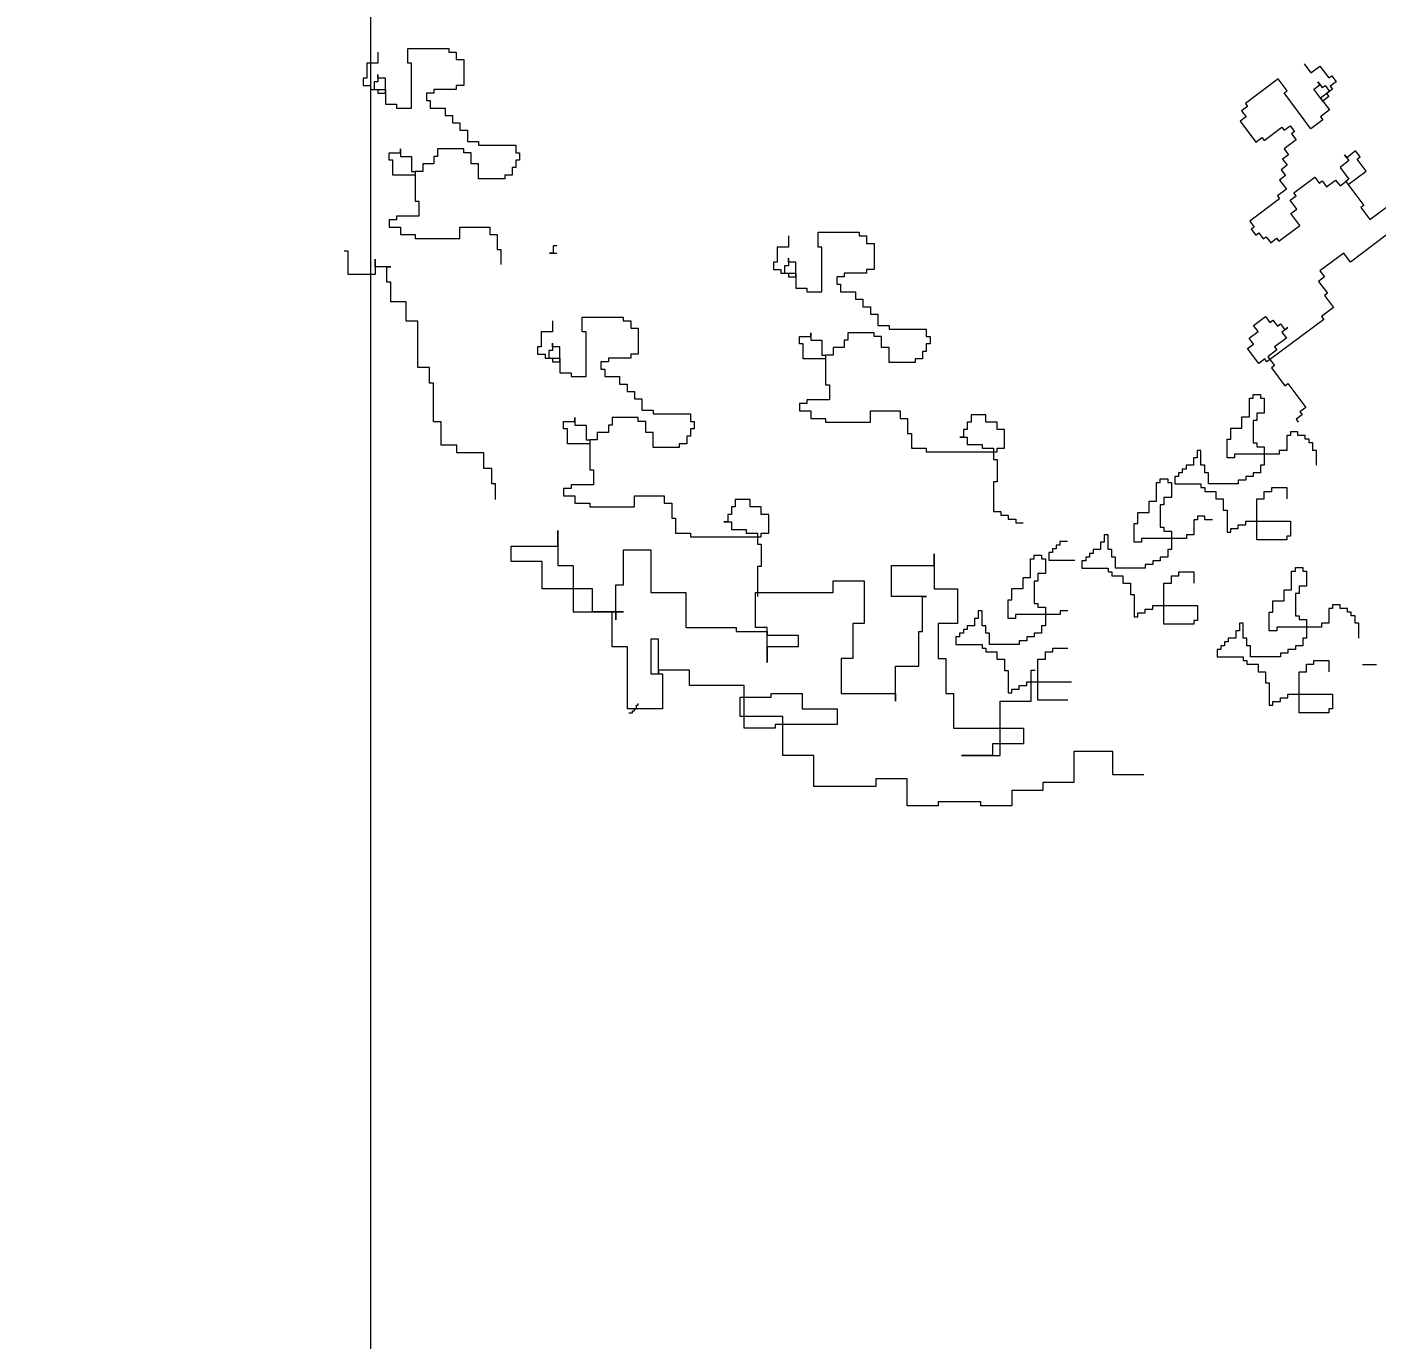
# Model space of a CAD drawing. Header units: millimetres. Extents: x 485872 to 486142, y -52344 to -52207.
# Drawn here: x 486096.0031 to 486096.1435, y -52333.8262 to -52333.6898 of the extents above; entities that cross this region are included whole.
import ezdxf

# ---------------------------------------------------------------- set-up
doc = ezdxf.new("R2010")
doc.units = ezdxf.units.MM
doc.header["$LTSCALE"] = 15
doc.header["$PDMODE"] = 2
doc.header["$PDSIZE"] = -10
doc.linetypes.add('DASHDOTX2', pattern=[50.8, 25.4, -12.7, 0, -12.7])
doc.styles.get("Standard").update_dxf_attribs({"font": ''})
doc.styles.get('Standard').set_extended_font_data('Flux Architect', italic=True)
doc.dimstyles.get("Standard").update_dxf_attribs({"dimtxt": 0.2, "dimasz": 0.15, "dimexe": 0.1, "dimexo": 0.3, "dimgap": 0.1, "dimtad": 1, "dimzin": 0, "dimdsep": 46, "dimtxsty": 'Standard', "dimblk": 'ARCHTICK', "dimcen": 0.09, "dimdle": 0.1, "dimclrd": 4, "dimclrt": 2, "dimadec": 0, "dimazin": 0, "dimtfac": 1, "dimtofl": 0, "dimtmove": 0, "dimatfit": 3, "dimfxl": 1, "dimtfillclr": 1, "dimtolj": 1, "dimtzin": 0, "dimarcsym": 1})

# ---------------------------------------------------------------- blocks, each defined once
blk = doc.blocks.new('sf')
at = {"color": 84, "lineweight": 5}
for p, q in [((18272.61, 471468.35), (18271.13, 471468.35)), ((18271.13, 471468.35), (18271.13, 471466.88)), ((18280.75, 471469.09), (18272.61, 471469.09)), ((18272.61, 471469.09), (18272.61, 471468.35)), ((18280.75, 471466.14), (18280.75, 471469.09)), ((18286.67, 471468.35), (18286.67, 471466.14)), ((18099.7, 471465.59), (18097.92, 471463.23)), ((18101.47, 471464.26), (18099.7, 471465.59)), ((18102.81, 471466.03), (18101.47, 471464.26)), ((18271.13, 471466.88), (18269.65, 471466.88)), ((18269.65, 471466.88), (18269.65, 471461.7)), ((18280.01, 471466.14), (18280.75, 471466.14)), ((18280.01, 471457.26), (18280.01, 471466.14)), ((18286.67, 471466.14), (18288.89, 471466.14)), ((18288.89, 471466.14), (18288.89, 471463.18)), ((18097.33, 471463.67), (18096.44, 471462.49)), ((18096.44, 471462.49), (18097.63, 471461.6)), ((18097.92, 471463.23), (18097.33, 471463.67)), ((18098.66, 471461.75), (18097.78, 471460.56)), ((18099.25, 471461.3), (18098.66, 471461.75)), ((18100.14, 471462.48), (18099.25, 471461.3)), ((18099.7, 471461.89), (18100.14, 471462.48)), ((18100.88, 471461.01), (18099.7, 471461.89)), ((18106.21, 471460.7), (18107.98, 471463.07)), ((18107.98, 471463.07), (18114.49, 471458.18)), ((18269.65, 471461.7), (18271.13, 471461.7)), ((18271.13, 471461.7), (18271.13, 471460.96)), ((18285.19, 471460.22), (18285.19, 471463.18)), ((18285.19, 471463.18), (18286.67, 471463.18)), ((18286.67, 471463.18), (18286.67, 471463.92)), ((18286.67, 471463.92), (18286.67, 471462.44)), ((18286.67, 471462.44), (18287.41, 471462.44)), ((18287.41, 471462.44), (18287.41, 471460.96)), ((18289.63, 471461.7), (18288.15, 471461.7)), ((18288.15, 471461.7), (18288.15, 471460.96)), ((18288.89, 471463.18), (18289.63, 471463.18)), ((18289.63, 471463.18), (18289.63, 471461.7)), ((18097.63, 471461.6), (18097.18, 471461.01)), ((18097.18, 471461.01), (18098.37, 471460.12)), ((18099.55, 471459.23), (18097.77, 471456.87)), ((18097.78, 471460.56), (18099.55, 471459.23)), ((18098.37, 471460.12), (18097.92, 471459.53)), ((18097.92, 471459.53), (18099.11, 471458.64)), ((18099.11, 471458.64), (18100.88, 471461.01)), ((18101.47, 471453.16), (18106.8, 471460.26)), ((18106.8, 471460.26), (18106.21, 471460.7)), ((18271.13, 471460.96), (18275.57, 471460.96)), ((18275.57, 471460.96), (18275.57, 471460.22)), ((18275.57, 471460.22), (18277.05, 471460.22)), ((18277.05, 471460.22), (18277.05, 471458.74)), ((18287.41, 471460.96), (18285.19, 471460.96)), ((18285.19, 471460.96), (18285.19, 471458)), ((18286.67, 471460.22), (18285.19, 471460.22)), ((18288.15, 471460.96), (18286.67, 471460.96)), ((18286.67, 471460.96), (18286.67, 471460.22)), ((18097.77, 471456.87), (18099.55, 471455.53)), ((18114.49, 471458.18), (18114.05, 471457.59)), ((18114.05, 471457.59), (18115.23, 471456.7)), ((18115.23, 471456.7), (18114.35, 471455.52)), ((18276.31, 471457.26), (18273.35, 471457.26)), ((18273.35, 471457.26), (18273.35, 471455.78)), ((18277.05, 471458.74), (18276.31, 471458.74)), ((18276.31, 471458.74), (18276.31, 471457.26)), ((18282.97, 471457.26), (18280.01, 471457.26)), ((18285.19, 471458), (18282.97, 471458)), ((18282.97, 471458), (18282.97, 471457.26)), ((18099.55, 471455.53), (18099.11, 471454.94)), ((18099.11, 471454.94), (18101.47, 471453.16)), ((18105.62, 471453.75), (18104.73, 471452.57)), ((18106.8, 471452.86), (18105.62, 471453.75)), ((18115.53, 471454.63), (18112.42, 471450.49)), ((18114.35, 471455.52), (18115.53, 471454.63)), ((18271.87, 471454.31), (18270.39, 471454.31)), ((18270.39, 471454.31), (18270.39, 471452.83)), ((18273.35, 471455.78), (18271.87, 471455.78)), ((18271.87, 471455.78), (18271.87, 471454.31)), ((18105.32, 471452.13), (18104.43, 471450.94)), ((18104.73, 471452.57), (18105.32, 471452.13)), ((18107.24, 471453.46), (18106.8, 471452.86)), ((18110.79, 471450.79), (18107.24, 471453.46)), ((18111.24, 471451.38), (18110.79, 471450.79)), ((18112.42, 471450.49), (18111.24, 471451.38)), ((18270.39, 471452.83), (18268.91, 471452.83)), ((18268.91, 471452.83), (18268.91, 471450.61)), ((18091.71, 471447.55), (18092.6, 471448.73)), ((18092.6, 471448.73), (18094.37, 471447.4)), ((18104.43, 471450.94), (18106.8, 471449.17)), ((18106.8, 471449.17), (18105.91, 471447.98)), ((18259.29, 471448.39), (18258.55, 471448.39)), ((18258.55, 471448.39), (18258.55, 471446.91)), ((18266.69, 471449.87), (18259.29, 471449.87)), ((18259.29, 471449.87), (18259.29, 471448.39)), ((18268.91, 471450.61), (18266.69, 471450.61)), ((18266.69, 471450.61), (18266.69, 471449.87)), ((18268.17, 471446.17), (18268.17, 471448.39)), ((18268.17, 471448.39), (18269.65, 471448.39)), ((18269.65, 471448.39), (18269.65, 471449.13)), ((18269.65, 471449.13), (18274.83, 471449.13)), ((18274.83, 471449.13), (18274.83, 471447.65)), ((18282.23, 471448.39), (18282.23, 471449.13)), ((18282.23, 471449.13), (18282.23, 471447.65)), ((18284.45, 471448.39), (18282.23, 471448.39)), ((18284.45, 471446.91), (18284.45, 471448.39)), ((18090.52, 471444.74), (18092.3, 471447.11)), ((18092.3, 471447.11), (18091.71, 471447.55)), ((18094.81, 471447.99), (18093.93, 471446.81)), ((18093.93, 471446.81), (18095.7, 471445.48)), ((18094.37, 471447.4), (18094.81, 471447.99)), ((18105.91, 471447.98), (18107.09, 471447.09)), ((18107.09, 471447.09), (18106.21, 471445.91)), ((18106.21, 471445.91), (18107.39, 471445.02)), ((18258.55, 471446.91), (18259.29, 471446.91)), ((18259.29, 471446.91), (18259.29, 471445.43)), ((18266.69, 471443.21), (18266.69, 471446.17)), ((18266.69, 471446.17), (18268.17, 471446.17)), ((18274.83, 471447.65), (18275.57, 471447.65)), ((18275.57, 471447.65), (18275.57, 471446.17)), ((18275.57, 471446.17), (18277.79, 471446.17)), ((18277.79, 471446.17), (18277.79, 471444.69)), ((18282.23, 471447.65), (18280.01, 471447.65)), ((18280.01, 471447.65), (18280.01, 471444.69)), ((18283.71, 471443.95), (18283.71, 471446.91)), ((18283.71, 471446.91), (18284.45, 471446.91)), ((18094.07, 471442.08), (18090.52, 471444.74)), ((18095.7, 471445.48), (18093.93, 471443.11)), ((18093.93, 471443.11), (18094.52, 471442.67)), ((18096.59, 471442.96), (18095.7, 471441.78)), ((18098.36, 471441.63), (18096.59, 471442.96)), ((18100.73, 471443.55), (18099.84, 471442.37)), ((18104.88, 471440.44), (18100.73, 471443.55)), ((18107.69, 471442.95), (18106.35, 471441.18)), ((18107.39, 471445.02), (18106.5, 471443.84)), ((18106.5, 471443.84), (18107.69, 471442.95)), ((18259.29, 471445.43), (18260.03, 471445.43)), ((18260.03, 471445.43), (18260.03, 471443.95)), ((18260.03, 471443.95), (18261.51, 471443.95)), ((18261.51, 471443.95), (18261.51, 471443.21)), ((18261.51, 471443.21), (18266.69, 471443.21)), ((18277.79, 471444.69), (18279.27, 471444.69)), ((18279.27, 471444.69), (18279.27, 471443.95)), ((18280.01, 471444.69), (18279.27, 471444.69)), ((18279.27, 471444.69), (18279.27, 471438.78)), ((18279.27, 471443.95), (18283.71, 471443.95)), ((18094.52, 471442.67), (18090.97, 471437.94)), ((18094.52, 471442.67), (18094.07, 471442.08)), ((18095.7, 471441.78), (18094.52, 471442.67)), ((18099.25, 471442.81), (18098.36, 471441.63)), ((18099.84, 471442.37), (18099.25, 471442.81)), ((18104.43, 471439.85), (18104.88, 471440.44)), ((18106.35, 471441.18), (18108.13, 471439.85)), ((18089.78, 471435.13), (18086.23, 471437.79)), ((18090.97, 471437.94), (18091.56, 471437.49)), ((18104.28, 471437.19), (18105.61, 471438.96)), ((18105.61, 471438.96), (18104.43, 471439.85)), ((18108.13, 471439.85), (18107.69, 471439.25)), ((18107.69, 471439.25), (18113.6, 471434.81)), ((18279.27, 471438.78), (18278.53, 471438.78)), ((18278.53, 471438.78), (18278.53, 471435.82)), ((18091.56, 471437.49), (18089.78, 471435.13)), ((18103.69, 471433.93), (18105.47, 471436.3)), ((18105.47, 471436.3), (18104.28, 471437.19)), ((18278.53, 471435.82), (18282.97, 471435.82)), ((18282.97, 471435.82), (18282.97, 471435.08)), ((18282.97, 471435.08), (18284.45, 471435.08)), ((18284.45, 471435.08), (18284.45, 471433.6)), ((18107.83, 471430.82), (18103.69, 471433.93)), ((18111.83, 471432.45), (18110.94, 471431.26)), ((18112.42, 471432), (18111.83, 471432.45)), ((18113.31, 471433.18), (18112.42, 471432)), ((18113.6, 471434.81), (18112.72, 471433.63)), ((18112.72, 471433.63), (18113.31, 471433.18)), ((18199.29, 471432.61), (18191.15, 471432.61)), ((18191.15, 471432.61), (18191.15, 471431.87)), ((18199.29, 471429.65), (18199.29, 471432.61)), ((18270.39, 471433.6), (18264.47, 471433.6)), ((18264.47, 471433.6), (18264.47, 471432.12)), ((18270.39, 471431.38), (18270.39, 471433.6)), ((18284.45, 471433.6), (18282.23, 471433.6)), ((18282.23, 471433.6), (18282.23, 471432.12)), ((18086.53, 471432.02), (18093.63, 471426.69)), ((18108.28, 471431.41), (18107.83, 471430.82)), ((18109.46, 471430.53), (18108.28, 471431.41)), ((18110.35, 471431.71), (18109.46, 471430.53)), ((18110.94, 471431.26), (18110.35, 471431.71)), ((18189.67, 471430.39), (18188.19, 471430.39)), ((18188.19, 471430.39), (18188.19, 471425.21)), ((18191.15, 471431.87), (18189.67, 471431.87)), ((18189.67, 471431.87), (18189.67, 471430.39)), ((18198.55, 471429.65), (18199.29, 471429.65)), ((18198.55, 471420.78), (18198.55, 471429.65)), ((18205.21, 471431.87), (18205.21, 471429.65)), ((18205.21, 471429.65), (18207.43, 471429.65)), ((18207.43, 471429.65), (18207.43, 471426.69)), ((18251.15, 471429.91), (18251.89, 471429.91)), ((18251.89, 471429.91), (18251.89, 471428.43)), ((18262.99, 471432.12), (18262.99, 471429.17)), ((18264.47, 471432.12), (18262.99, 471432.12)), ((18279.27, 471431.38), (18270.39, 471431.38)), ((18282.23, 471432.12), (18279.27, 471432.12)), ((18279.27, 471432.12), (18279.27, 471431.38)), ((18093.63, 471426.69), (18094.96, 471428.47)), ((18094.96, 471428.47), (18099.69, 471424.91)), ((18205.21, 471426.69), (18205.21, 471427.43)), ((18205.21, 471427.43), (18205.21, 471425.95)), ((18252.63, 471428.43), (18251.15, 471428.43)), ((18251.89, 471428.43), (18252.63, 471428.43)), ((18262.99, 471429.17), (18262.25, 471429.17)), ((18262.25, 471429.17), (18262.25, 471426.21)), ((18287.2, 471425.74), (18287.2, 471427.28)), ((18287.2, 471427.28), (18287.2, 471424.2)), ((18292.6, 471424.2), (18292.6, 471428.82)), ((18292.6, 471428.82), (18293.37, 471428.82)), ((18099.69, 471424.91), (18098.81, 471423.73)), ((18188.19, 471425.21), (18189.67, 471425.21)), ((18189.67, 471425.21), (18189.67, 471424.47)), ((18189.67, 471424.47), (18194.11, 471424.47)), ((18194.11, 471424.47), (18194.11, 471423.73)), ((18203.73, 471423.73), (18203.73, 471426.69)), ((18203.73, 471426.69), (18205.21, 471426.69)), ((18205.95, 471424.47), (18203.73, 471424.47)), ((18203.73, 471424.47), (18203.73, 471421.52)), ((18205.21, 471425.95), (18205.95, 471425.95)), ((18206.69, 471424.47), (18205.21, 471424.47)), ((18205.21, 471424.47), (18205.21, 471423.73)), ((18205.95, 471425.95), (18205.95, 471424.47)), ((18208.17, 471425.21), (18206.69, 471425.21)), ((18206.69, 471425.21), (18206.69, 471424.47)), ((18207.43, 471426.69), (18208.17, 471426.69)), ((18208.17, 471426.69), (18208.17, 471425.21)), ((18284.89, 471425.74), (18284.12, 471425.74)), ((18284.12, 471425.74), (18287.2, 471425.74)), ((18284.89, 471422.66), (18284.89, 471425.74)), ((18287.2, 471424.2), (18292.6, 471424.2)), ((18099.99, 471422.84), (18098.21, 471420.48)), ((18098.81, 471423.73), (18099.99, 471422.84)), ((18194.11, 471423.73), (18195.59, 471423.73)), ((18195.59, 471422.26), (18194.85, 471422.26)), ((18194.85, 471422.26), (18194.85, 471420.78)), ((18195.59, 471423.73), (18195.59, 471422.26)), ((18203.73, 471421.52), (18201.51, 471421.52)), ((18201.51, 471421.52), (18201.51, 471420.78)), ((18205.21, 471423.73), (18203.73, 471423.73)), ((18284.12, 471418.81), (18284.12, 471422.66)), ((18284.12, 471422.66), (18284.89, 471422.66)), ((18098.81, 471420.03), (18097.03, 471417.67)), ((18098.21, 471420.48), (18098.81, 471420.03)), ((18191.89, 471419.3), (18190.41, 471419.3)), ((18190.41, 471419.3), (18190.41, 471417.82)), ((18194.85, 471420.78), (18191.89, 471420.78)), ((18191.89, 471420.78), (18191.89, 471419.3)), ((18201.51, 471420.78), (18198.55, 471420.78)), ((18281.04, 471414.96), (18281.04, 471418.81)), ((18281.04, 471418.81), (18284.12, 471418.81)), ((18097.03, 471417.67), (18099.4, 471415.89)), ((18188.93, 471416.34), (18187.45, 471416.34)), ((18187.45, 471416.34), (18187.45, 471414.12)), ((18190.41, 471417.82), (18188.93, 471417.82)), ((18188.93, 471417.82), (18188.93, 471416.34)), ((18099.4, 471415.89), (18098.95, 471415.3)), ((18098.95, 471415.3), (18110.2, 471406.86)), ((18106.06, 471413.66), (18107.24, 471412.78)), ((18106.65, 471413.22), (18106.06, 471413.66)), ((18107.54, 471414.4), (18106.65, 471413.22)), ((18108.13, 471413.96), (18107.54, 471414.4)), ((18109.02, 471415.14), (18108.13, 471413.96)), ((18109.61, 471414.7), (18109.02, 471415.14)), ((18110.49, 471415.88), (18109.61, 471414.7)), ((18112.86, 471414.1), (18110.49, 471415.88)), ((18111.97, 471412.92), (18112.86, 471414.1)), ((18187.45, 471414.12), (18185.23, 471414.12)), ((18185.23, 471414.12), (18185.23, 471413.38)), ((18235.01, 471413.55), (18235.01, 471408.37)), ((18236.49, 471413.55), (18235.01, 471413.55)), ((18236.49, 471415.03), (18236.49, 471413.55)), ((18237.97, 471415.03), (18236.49, 471415.03)), ((18237.97, 471415.77), (18237.97, 471415.03)), ((18246.11, 471415.77), (18237.97, 471415.77)), ((18246.11, 471412.81), (18246.11, 471415.77)), ((18252.03, 471415.03), (18252.03, 471412.81)), ((18278.73, 471405.72), (18278.73, 471414.96)), ((18278.73, 471414.96), (18281.04, 471414.96)), ((18107.24, 471412.78), (18106.35, 471411.59)), ((18106.35, 471411.59), (18108.72, 471409.82)), ((18113.75, 471411.59), (18111.97, 471412.92)), ((18112.86, 471410.4), (18113.75, 471411.59)), ((18177.83, 471411.9), (18177.09, 471411.9)), ((18177.09, 471411.9), (18177.09, 471410.43)), ((18185.23, 471413.38), (18177.83, 471413.38)), ((18177.83, 471413.38), (18177.83, 471411.9)), ((18186.71, 471409.69), (18186.71, 471411.9)), ((18186.71, 471411.9), (18188.19, 471411.9)), ((18188.19, 471411.9), (18188.19, 471412.64)), ((18188.19, 471412.64), (18193.37, 471412.64)), ((18193.37, 471412.64), (18193.37, 471411.17)), ((18193.37, 471411.17), (18194.11, 471411.17)), ((18194.11, 471411.17), (18194.11, 471409.69)), ((18200.77, 471411.17), (18198.55, 471411.17)), ((18198.55, 471411.17), (18198.55, 471408.21)), ((18200.77, 471411.9), (18200.77, 471412.64)), ((18200.77, 471412.64), (18200.77, 471411.17)), ((18202.99, 471411.9), (18200.77, 471411.9)), ((18202.99, 471410.43), (18202.99, 471411.9)), ((18245.37, 471403.94), (18245.37, 471412.81)), ((18245.37, 471412.81), (18246.11, 471412.81)), ((18252.03, 471412.81), (18254.25, 471412.81)), ((18254.25, 471412.81), (18254.25, 471409.85)), ((18108.72, 471409.82), (18108.27, 471409.23)), ((18108.27, 471409.23), (18110.05, 471407.89)), ((18111.83, 471406.56), (18114.05, 471409.52)), ((18114.05, 471409.52), (18112.86, 471410.4)), ((18177.09, 471410.43), (18177.83, 471410.43)), ((18177.83, 471410.43), (18177.83, 471408.95)), ((18177.83, 471408.95), (18178.57, 471408.95)), ((18178.57, 471408.95), (18178.57, 471407.47)), ((18185.23, 471406.73), (18185.23, 471409.69)), ((18185.23, 471409.69), (18186.71, 471409.69)), ((18194.11, 471409.69), (18196.33, 471409.69)), ((18196.33, 471409.69), (18196.33, 471408.21)), ((18196.33, 471408.21), (18197.81, 471408.21)), ((18197.81, 471408.21), (18197.81, 471407.47)), ((18198.55, 471408.21), (18197.81, 471408.21)), ((18197.81, 471408.21), (18197.81, 471402.29)), ((18202.25, 471407.47), (18202.25, 471410.43)), ((18202.25, 471410.43), (18202.99, 471410.43)), ((18235.01, 471408.37), (18236.49, 471408.37)), ((18236.49, 471408.37), (18236.49, 471407.63)), ((18250.55, 471409.85), (18252.03, 471409.85)), ((18250.55, 471406.9), (18250.55, 471409.85)), ((18252.03, 471410.59), (18252.03, 471409.11)), ((18252.03, 471409.85), (18252.03, 471410.59)), ((18252.03, 471409.11), (18252.77, 471409.11)), ((18252.77, 471409.11), (18252.77, 471407.63)), ((18253.51, 471408.37), (18253.51, 471407.63)), ((18254.99, 471408.37), (18253.51, 471408.37)), ((18254.25, 471409.85), (18254.99, 471409.85)), ((18254.99, 471409.85), (18254.99, 471408.37)), ((18109.31, 471405.67), (18106.65, 471402.13)), ((18110.05, 471407.89), (18108.72, 471406.12)), ((18108.72, 471406.12), (18109.31, 471405.67)), ((18110.2, 471406.86), (18110.64, 471407.45)), ((18110.64, 471407.45), (18111.83, 471406.56)), ((18178.57, 471407.47), (18180.05, 471407.47)), ((18180.05, 471407.47), (18180.05, 471406.73)), ((18180.05, 471406.73), (18185.23, 471406.73)), ((18197.81, 471407.47), (18202.25, 471407.47)), ((18236.49, 471407.63), (18240.93, 471407.63)), ((18240.93, 471407.63), (18240.93, 471406.9)), ((18240.93, 471406.9), (18242.41, 471406.9)), ((18241.67, 471405.42), (18241.67, 471403.94)), ((18242.41, 471405.42), (18241.67, 471405.42)), ((18242.41, 471406.9), (18242.41, 471405.42)), ((18250.55, 471407.63), (18250.55, 471404.68)), ((18252.77, 471407.63), (18250.55, 471407.63)), ((18252.03, 471406.9), (18250.55, 471406.9)), ((18252.03, 471407.63), (18252.03, 471406.9)), ((18253.51, 471407.63), (18252.03, 471407.63)), ((18276.42, 471405.72), (18278.73, 471405.72)), ((18276.42, 471402.64), (18276.42, 471405.72)), ((18238.71, 471403.94), (18238.71, 471402.46)), ((18241.67, 471403.94), (18238.71, 471403.94)), ((18248.33, 471403.94), (18245.37, 471403.94)), ((18248.33, 471404.68), (18248.33, 471403.94)), ((18250.55, 471404.68), (18248.33, 471404.68)), ((18106.05, 471402.57), (18102.5, 471397.84)), ((18106.65, 471402.13), (18106.05, 471402.57)), ((18112.95, 471400.39), (18111.47, 471400.39)), ((18111.47, 471400.39), (18111.47, 471399.65)), ((18112.95, 471399.65), (18112.95, 471400.39)), ((18197.81, 471402.29), (18197.07, 471402.29)), ((18197.07, 471402.29), (18197.07, 471399.33)), ((18235.75, 471400.98), (18235.75, 471399.5)), ((18237.23, 471400.98), (18235.75, 471400.98)), ((18237.23, 471402.46), (18237.23, 471400.98)), ((18238.71, 471402.46), (18237.23, 471402.46)), ((18275.65, 471402.64), (18276.42, 471402.64)), ((18275.65, 471394.94), (18275.65, 471402.64)), ((18102.5, 471397.84), (18103.69, 471396.95)), ((18111.47, 471399.65), (18110.73, 471399.65)), ((18110.73, 471399.65), (18110.73, 471396.69)), ((18113.69, 471399.65), (18112.95, 471399.65)), ((18113.69, 471395.95), (18113.69, 471399.65)), ((18197.07, 471399.33), (18201.51, 471399.33)), ((18201.51, 471399.33), (18201.51, 471398.6)), ((18201.51, 471398.6), (18202.99, 471398.6)), ((18202.99, 471398.6), (18202.99, 471397.12)), ((18234.27, 471399.5), (18234.27, 471397.28)), ((18235.75, 471399.5), (18234.27, 471399.5)), ((18103.69, 471396.95), (18103.24, 471396.36)), ((18103.24, 471396.36), (18104.43, 471395.47)), ((18104.43, 471395.47), (18103.98, 471394.88)), ((18110.73, 471396.69), (18112.21, 471396.69)), ((18112.21, 471396.69), (18112.21, 471395.21)), ((18112.21, 471395.21), (18112.95, 471395.21)), ((18112.95, 471395.21), (18112.95, 471390.77)), ((18115.17, 471395.95), (18113.69, 471395.95)), ((18115.17, 471393.73), (18115.17, 471395.95)), ((18163.77, 471393.42), (18163.77, 471394.9)), ((18163.77, 471394.9), (18165.99, 471394.9)), ((18165.99, 471394.9), (18165.99, 471396.38)), ((18165.99, 471396.38), (18168.95, 471396.38)), ((18168.95, 471396.38), (18168.95, 471394.9)), ((18168.95, 471394.9), (18169.69, 471394.9)), ((18169.69, 471394.9), (18169.69, 471393.42)), ((18181.53, 471395.64), (18181.53, 471392.68)), ((18183.01, 471395.64), (18181.53, 471395.64)), ((18188.93, 471397.12), (18183.01, 471397.12)), ((18183.01, 471397.12), (18183.01, 471395.64)), ((18188.93, 471394.9), (18188.93, 471397.12)), ((18197.81, 471394.9), (18188.93, 471394.9)), ((18200.77, 471395.64), (18197.81, 471395.64)), ((18197.81, 471395.64), (18197.81, 471394.9)), ((18202.99, 471397.12), (18200.77, 471397.12)), ((18200.77, 471397.12), (18200.77, 471395.64)), ((18223.91, 471395.06), (18223.91, 471393.59)), ((18224.65, 471395.06), (18223.91, 471395.06)), ((18224.65, 471396.54), (18224.65, 471395.06)), ((18232.05, 471396.54), (18224.65, 471396.54)), ((18232.05, 471397.28), (18232.05, 471396.54)), ((18234.27, 471397.28), (18232.05, 471397.28)), ((18233.53, 471395.06), (18235.01, 471395.06)), ((18233.53, 471392.85), (18233.53, 471395.06)), ((18235.01, 471395.8), (18240.19, 471395.8)), ((18235.01, 471395.06), (18235.01, 471395.8)), ((18240.19, 471395.8), (18240.19, 471394.33)), ((18247.59, 471395.8), (18247.59, 471394.33)), ((18247.59, 471395.06), (18247.59, 471395.8)), ((18249.81, 471395.06), (18247.59, 471395.06)), ((18249.81, 471393.59), (18249.81, 471395.06)), ((18274.11, 471394.94), (18275.65, 471394.94)), ((18274.11, 471390.32), (18274.11, 471394.94)), ((18102.59, 471391.51), (18102.59, 471392.25)), ((18102.59, 471392.25), (18104.07, 471392.25)), ((18104.07, 471392.25), (18104.07, 471392.99)), ((18104.07, 471392.99), (18105.55, 471392.99)), ((18105.55, 471392.99), (18105.55, 471392.25)), ((18105.55, 471392.25), (18106.29, 471392.25)), ((18106.29, 471392.25), (18106.29, 471389.3)), ((18117.39, 471393.73), (18115.17, 471393.73)), ((18117.39, 471391.51), (18117.39, 471393.73)), ((18162.29, 471393.42), (18163.77, 471393.42)), ((18162.29, 471389.72), (18162.29, 471393.42)), ((18169.69, 471393.42), (18170.43, 471393.42)), ((18170.43, 471393.42), (18170.43, 471391.94)), ((18181.53, 471392.68), (18180.79, 471392.68)), ((18180.79, 471392.68), (18180.79, 471389.72)), ((18223.91, 471393.59), (18224.65, 471393.59)), ((18224.65, 471393.59), (18224.65, 471392.11)), ((18224.65, 471392.11), (18225.39, 471392.11)), ((18225.39, 471392.11), (18225.39, 471390.63)), ((18232.05, 471392.85), (18233.53, 471392.85)), ((18232.05, 471389.89), (18232.05, 471392.85)), ((18240.19, 471394.33), (18240.93, 471394.33)), ((18240.93, 471394.33), (18240.93, 471392.85)), ((18240.93, 471392.85), (18243.15, 471392.85)), ((18243.15, 471392.85), (18243.15, 471391.37)), ((18245.37, 471394.33), (18245.37, 471391.37)), ((18247.59, 471394.33), (18245.37, 471394.33)), ((18249.07, 471393.59), (18249.81, 471393.59)), ((18249.07, 471390.63), (18249.07, 471393.59)), ((18101.11, 471389.3), (18101.11, 471390.77)), ((18101.11, 471390.77), (18101.85, 471390.77)), ((18101.85, 471390.77), (18101.85, 471391.51)), ((18101.85, 471391.51), (18102.59, 471391.51)), ((18112.21, 471390.03), (18110.73, 471390.03)), ((18110.73, 471390.03), (18110.73, 471386.34)), ((18112.95, 471390.77), (18112.21, 471390.77)), ((18112.21, 471390.77), (18112.21, 471390.03)), ((18118.13, 471391.51), (18117.39, 471391.51)), ((18118.13, 471387.82), (18118.13, 471391.51)), ((18163.77, 471389.72), (18162.29, 471389.72)), ((18163.77, 471388.98), (18163.77, 471389.72)), ((18166.73, 471389.72), (18164.51, 471389.72)), ((18164.51, 471389.72), (18164.51, 471387.5)), ((18169.69, 471390.46), (18166.73, 471390.46)), ((18166.73, 471390.46), (18166.73, 471389.72)), ((18171.17, 471391.94), (18169.69, 471391.94)), ((18169.69, 471391.94), (18169.69, 471390.46)), ((18170.43, 471391.94), (18171.17, 471391.94)), ((18180.79, 471389.72), (18177.83, 471389.72)), ((18177.83, 471389.72), (18177.83, 471388.98)), ((18225.39, 471390.63), (18226.87, 471390.63)), ((18226.87, 471390.63), (18226.87, 471389.89)), ((18226.87, 471389.89), (18232.05, 471389.89)), ((18243.15, 471391.37), (18244.63, 471391.37)), ((18244.63, 471391.37), (18244.63, 471385.45)), ((18245.37, 471391.37), (18244.63, 471391.37)), ((18244.63, 471391.37), (18244.63, 471390.63)), ((18244.63, 471390.63), (18249.07, 471390.63)), ((18271.03, 471388.79), (18271.03, 471390.32)), ((18271.03, 471390.32), (18274.11, 471390.32)), ((18100.37, 471386.34), (18100.37, 471389.3)), ((18100.37, 471389.3), (18101.11, 471389.3)), ((18106.29, 471389.3), (18107.77, 471389.3)), ((18107.77, 471389.3), (18107.77, 471388.56)), ((18107.77, 471388.56), (18116.65, 471388.56)), ((18116.65, 471388.56), (18116.65, 471387.82)), ((18116.65, 471387.82), (18118.13, 471387.82)), ((18123.31, 471386.34), (18123.31, 471389.3)), ((18123.31, 471389.3), (18124.05, 471389.3)), ((18124.05, 471389.3), (18124.05, 471387.82)), ((18124.05, 471387.82), (18124.79, 471387.82)), ((18124.79, 471387.82), (18124.79, 471386.34)), ((18177.83, 471388.98), (18163.77, 471388.98)), ((18164.51, 471387.5), (18163.77, 471387.5)), ((18163.77, 471387.5), (18163.77, 471383.07)), ((18265.63, 471385.71), (18265.63, 471388.79)), ((18265.63, 471388.79), (18271.03, 471388.79)), ((18110.73, 471386.34), (18111.47, 471386.34)), ((18111.47, 471386.34), (18111.47, 471384.86)), ((18111.47, 471384.86), (18112.95, 471384.86)), ((18112.95, 471384.86), (18112.95, 471384.12)), ((18112.95, 471384.12), (18114.43, 471384.12)), ((18114.43, 471384.12), (18114.43, 471383.38)), ((18121.83, 471382.64), (18121.83, 471384.86)), ((18121.83, 471384.86), (18122.57, 471384.86)), ((18122.57, 471384.86), (18122.57, 471386.34)), ((18122.57, 471386.34), (18123.31, 471386.34)), ((18124.79, 471386.34), (18126.27, 471386.34)), ((18126.27, 471386.34), (18126.27, 471385.6)), ((18126.27, 471385.6), (18127.01, 471385.6)), ((18127.01, 471385.6), (18127.01, 471384.86)), ((18127.01, 471384.86), (18127.75, 471384.86)), ((18127.75, 471384.86), (18127.75, 471384.12)), ((18127.75, 471384.12), (18128.49, 471384.12)), ((18128.49, 471384.12), (18128.49, 471382.64)), ((18243.89, 471385.45), (18243.89, 471382.49)), ((18244.63, 471385.45), (18243.89, 471385.45)), ((18264.09, 471382.63), (18264.09, 471385.71)), ((18264.09, 471385.71), (18265.63, 471385.71)), ((18109.25, 471381.9), (18106.29, 471381.9)), ((18106.29, 471381.9), (18106.29, 471379.68)), ((18109.25, 471381.16), (18109.25, 471381.9)), ((18114.43, 471383.38), (18115.91, 471383.38)), ((18115.91, 471383.38), (18115.91, 471382.64)), ((18115.91, 471382.64), (18121.83, 471382.64)), ((18123.31, 471381.9), (18122.57, 471381.9)), ((18122.57, 471381.9), (18122.57, 471381.16)), ((18128.49, 471382.64), (18123.31, 471382.64)), ((18123.31, 471382.64), (18123.31, 471381.9)), ((18129.17, 471382.9), (18129.17, 471379.95)), ((18129.91, 471382.9), (18129.17, 471382.9)), ((18129.91, 471383.64), (18129.91, 471382.9)), ((18131.39, 471383.64), (18129.91, 471383.64)), ((18131.39, 471382.9), (18131.39, 471383.64)), ((18132.13, 471382.9), (18131.39, 471382.9)), ((18132.13, 471379.21), (18132.13, 471382.9)), ((18163.77, 471383.07), (18164.51, 471383.07)), ((18164.51, 471383.07), (18164.51, 471377.15)), ((18243.89, 471382.49), (18248.33, 471382.49)), ((18248.33, 471382.49), (18248.33, 471381.76)), ((18248.33, 471381.76), (18249.81, 471381.76)), ((18249.81, 471381.76), (18249.81, 471380.28)), ((18263.32, 471379.55), (18263.32, 471382.63)), ((18263.32, 471382.63), (18264.09, 471382.63)), ((18110.73, 471381.16), (18109.25, 471381.16)), ((18110.73, 471379.68), (18110.73, 471381.16)), ((18112.21, 471379.68), (18110.73, 471379.68)), ((18112.21, 471371.55), (18112.21, 471379.68)), ((18118.87, 471379.68), (18118.87, 471377.46)), ((18120.35, 471379.68), (18118.87, 471379.68)), ((18122.57, 471381.16), (18120.35, 471381.16)), ((18120.35, 471381.16), (18120.35, 471379.68)), ((18129.17, 471379.95), (18130.65, 471379.95)), ((18130.65, 471379.95), (18130.65, 471378.47)), ((18133.61, 471379.21), (18132.13, 471379.21)), ((18133.61, 471376.99), (18133.61, 471379.21)), ((18212.81, 471379.54), (18215.77, 471379.54)), ((18212.81, 471378.06), (18212.81, 471379.54)), ((18215.77, 471379.54), (18215.77, 471378.06)), ((18229.83, 471378.8), (18228.35, 471378.8)), ((18228.35, 471378.8), (18228.35, 471375.84)), ((18229.83, 471380.28), (18229.83, 471378.8)), ((18235.75, 471380.28), (18229.83, 471380.28)), ((18235.75, 471378.06), (18235.75, 471380.28)), ((18244.63, 471378.8), (18244.63, 471378.06)), ((18247.59, 471378.8), (18244.63, 471378.8)), ((18247.59, 471380.28), (18247.59, 471378.8)), ((18249.81, 471380.28), (18247.59, 471380.28)), ((18118.13, 471377.46), (18118.13, 471373.03)), ((18118.87, 471377.46), (18118.13, 471377.46)), ((18122.51, 471376.25), (18123.99, 471376.25)), ((18122.51, 471375.51), (18122.51, 471376.25)), ((18123.99, 471376.25), (18123.99, 471375.51)), ((18130.65, 471378.47), (18131.39, 471378.47)), ((18131.39, 471378.47), (18131.39, 471374.03)), ((18135.83, 471376.99), (18133.61, 471376.99)), ((18135.83, 471374.77), (18135.83, 471376.99)), ((18163.03, 471376.41), (18161.55, 471376.41)), ((18161.55, 471376.41), (18161.55, 471375.67)), ((18164.51, 471377.15), (18163.03, 471377.15)), ((18163.03, 471377.15), (18163.03, 471376.41)), ((18209.11, 471372.88), (18209.11, 471376.58)), ((18209.11, 471376.58), (18210.59, 471376.58)), ((18210.59, 471378.06), (18212.81, 471378.06)), ((18210.59, 471376.58), (18210.59, 471378.06)), ((18215.77, 471378.06), (18216.51, 471378.06)), ((18216.51, 471378.06), (18216.51, 471376.58)), ((18216.51, 471376.58), (18217.25, 471376.58)), ((18217.25, 471376.58), (18217.25, 471375.1)), ((18244.63, 471378.06), (18235.75, 471378.06)), ((18105.55, 471375.25), (18105.55, 471372.29)), ((18114.43, 471375.25), (18105.55, 471375.25)), ((18114.43, 471374.51), (18114.43, 471375.25)), ((18115.91, 471374.51), (18114.43, 471374.51)), ((18115.91, 471373.77), (18115.91, 471374.51)), ((18117.39, 471373.77), (18115.91, 471373.77)), ((18117.39, 471373.03), (18117.39, 471373.77)), ((18121.03, 471375.51), (18122.51, 471375.51)), ((18123.99, 471375.51), (18124.73, 471375.51)), ((18124.73, 471375.51), (18124.73, 471372.55)), ((18129.17, 471373.29), (18129.17, 471369.59)), ((18130.65, 471373.29), (18129.17, 471373.29)), ((18130.65, 471374.03), (18130.65, 471373.29)), ((18131.39, 471374.03), (18130.65, 471374.03)), ((18136.57, 471374.77), (18135.83, 471374.77)), ((18136.57, 471371.07), (18136.57, 471374.77)), ((18160.07, 471374.93), (18158.59, 471374.93)), ((18161.55, 471375.67), (18160.07, 471375.67)), ((18160.07, 471375.67), (18160.07, 471374.93)), ((18213.55, 471373.62), (18213.55, 471372.88)), ((18216.51, 471373.62), (18213.55, 471373.62)), ((18216.51, 471375.1), (18216.51, 471373.62)), ((18217.99, 471375.1), (18216.51, 471375.1)), ((18217.25, 471375.1), (18217.99, 471375.1)), ((18227.61, 471375.84), (18227.61, 471372.88)), ((18228.35, 471375.84), (18227.61, 471375.84)), ((18250.99, 471370.31), (18250.99, 471373.39)), ((18250.99, 471373.39), (18250.99, 471366.46)), ((18105.55, 471372.29), (18106.29, 471372.29)), ((18106.29, 471372.29), (18106.29, 471371.55)), ((18106.29, 471371.55), (18112.21, 471371.55)), ((18118.13, 471373.03), (18117.39, 471373.03)), ((18124.73, 471372.55), (18126.21, 471372.55)), ((18126.21, 471372.55), (18126.21, 471371.81)), ((18126.21, 471371.81), (18135.09, 471371.81)), ((18135.09, 471371.81), (18135.09, 471371.07)), ((18135.09, 471371.07), (18136.57, 471371.07)), ((18141.75, 471372.55), (18142.49, 471372.55)), ((18141.75, 471369.59), (18141.75, 471372.55)), ((18142.49, 471372.55), (18142.49, 471371.07)), ((18142.49, 471371.07), (18143.23, 471371.07)), ((18143.23, 471371.07), (18143.23, 471369.59)), ((18149.81, 471371.22), (18151.29, 471371.22)), ((18151.29, 471371.22), (18151.29, 471370.48)), ((18210.59, 471372.88), (18209.11, 471372.88)), ((18210.59, 471372.14), (18210.59, 471372.88)), ((18224.65, 471372.14), (18210.59, 471372.14)), ((18210.59, 471370.66), (18210.59, 471366.23)), ((18211.33, 471370.66), (18210.59, 471370.66)), ((18211.33, 471372.88), (18211.33, 471370.66)), ((18213.55, 471372.88), (18211.33, 471372.88)), ((18224.65, 471372.88), (18224.65, 471372.14)), ((18227.61, 471372.88), (18224.65, 471372.88)), ((18129.17, 471369.59), (18129.91, 471369.59)), ((18129.91, 471369.59), (18129.91, 471368.12)), ((18129.91, 471368.12), (18131.39, 471368.12)), ((18131.39, 471368.12), (18131.39, 471367.38)), ((18140.27, 471368.12), (18141.01, 471368.12)), ((18140.27, 471365.9), (18140.27, 471368.12)), ((18141.01, 471369.59), (18141.75, 471369.59)), ((18141.01, 471368.12), (18141.01, 471369.59)), ((18143.23, 471369.59), (18144.71, 471369.59)), ((18144.71, 471369.59), (18144.71, 471368.85)), ((18144.71, 471368.85), (18145.45, 471368.85)), ((18145.45, 471368.85), (18145.45, 471368.12)), ((18145.45, 471368.12), (18146.19, 471368.12)), ((18146.19, 471368.12), (18146.19, 471367.38)), ((18151.29, 471370.48), (18152.03, 471370.48)), ((18152.03, 471370.48), (18152.03, 471369.74)), ((18152.03, 471369.74), (18152.77, 471369.74)), ((18152.77, 471369.74), (18152.77, 471369)), ((18152.77, 471369), (18153.51, 471369)), ((18153.51, 471369), (18153.51, 471367.52)), ((18156.41, 471368.52), (18154.93, 471368.52)), ((18154.93, 471368.52), (18154.93, 471367.78)), ((18156.41, 471367.78), (18156.41, 471368.52)), ((18176.26, 471368.77), (18176.26, 471361.84)), ((18176.26, 471366.46), (18176.26, 471368.77)), ((18232.5, 471369.54), (18232.5, 471361.07)), ((18237.9, 471369.54), (18232.5, 471369.54)), ((18237.9, 471362.61), (18237.9, 471369.54)), ((18260.24, 471370.31), (18250.99, 471370.31)), ((18260.24, 471367.23), (18260.24, 471370.31)), ((18102.35, 471365.32), (18102.35, 471362.36)), ((18103.09, 471365.32), (18102.35, 471365.32)), ((18103.09, 471366.06), (18103.09, 471365.32)), ((18104.57, 471366.06), (18103.09, 471366.06)), ((18104.57, 471365.32), (18104.57, 471366.06)), ((18105.31, 471365.32), (18104.57, 471365.32)), ((18105.31, 471361.63), (18105.31, 471365.32)), ((18131.39, 471367.38), (18132.87, 471367.38)), ((18132.87, 471367.38), (18132.87, 471366.64)), ((18132.87, 471366.64), (18134.35, 471366.64)), ((18134.35, 471366.64), (18134.35, 471365.9)), ((18134.35, 471365.9), (18140.27, 471365.9)), ((18141.75, 471365.9), (18141.75, 471365.16)), ((18146.93, 471365.9), (18141.75, 471365.9)), ((18146.19, 471367.38), (18146.93, 471367.38)), ((18146.93, 471367.38), (18146.93, 471365.9)), ((18153.51, 471367.52), (18148.33, 471367.52)), ((18154.93, 471367.78), (18154.19, 471367.78)), ((18154.19, 471367.78), (18154.19, 471364.83)), ((18157.15, 471367.78), (18156.41, 471367.78)), ((18157.15, 471364.09), (18157.15, 471367.78)), ((18184.73, 471366.46), (18176.26, 471366.46)), ((18184.73, 471360.3), (18184.73, 471366.46)), ((18210.59, 471366.23), (18211.33, 471366.23)), ((18211.33, 471366.23), (18211.33, 471360.31)), ((18247.91, 471366.46), (18247.91, 471357.22)), ((18250.99, 471366.46), (18247.91, 471366.46)), ((18254.08, 471361.84), (18254.08, 471367.23)), ((18254.08, 471367.23), (18260.24, 471367.23)), ((18124.73, 471365.16), (18124.73, 471362.94)), ((18127.69, 471365.16), (18124.73, 471365.16)), ((18127.69, 471364.42), (18127.69, 471365.16)), ((18129.17, 471364.42), (18127.69, 471364.42)), ((18129.17, 471362.94), (18129.17, 471364.42)), ((18130.65, 471362.94), (18129.17, 471362.94)), ((18130.65, 471354.81), (18130.65, 471362.94)), ((18138.79, 471362.94), (18137.31, 471362.94)), ((18137.31, 471362.94), (18137.31, 471360.72)), ((18138.79, 471364.42), (18138.79, 471362.94)), ((18141.01, 471364.42), (18138.79, 471364.42)), ((18141.01, 471365.16), (18141.01, 471364.42)), ((18141.75, 471365.16), (18141.01, 471365.16)), ((18154.19, 471364.83), (18155.67, 471364.83)), ((18155.67, 471364.83), (18155.67, 471363.35)), ((18155.67, 471363.35), (18156.41, 471363.35)), ((18156.41, 471363.35), (18156.41, 471358.91)), ((18158.63, 471364.09), (18157.15, 471364.09)), ((18158.63, 471361.87), (18158.63, 471364.09)), ((18196.29, 471363.38), (18190.13, 471363.38)), ((18190.13, 471363.38), (18190.13, 471354.91)), ((18196.29, 471361.07), (18196.29, 471363.38)), ((18239.44, 471362.61), (18237.9, 471362.61)), ((18239.44, 471355.68), (18239.44, 471362.61)), ((18102.35, 471362.36), (18103.83, 471362.36)), ((18103.83, 471362.36), (18103.83, 471360.89)), ((18103.83, 471360.89), (18104.57, 471360.89)), ((18104.57, 471360.89), (18104.57, 471356.45)), ((18106.79, 471361.63), (18105.31, 471361.63)), ((18106.79, 471359.41), (18106.79, 471361.63)), ((18137.31, 471360.72), (18136.57, 471360.72)), ((18136.57, 471360.72), (18136.57, 471356.28)), ((18160.85, 471361.87), (18158.63, 471361.87)), ((18160.85, 471359.65), (18160.85, 471361.87)), ((18176.26, 471361.84), (18171.64, 471361.84)), ((18171.64, 471361.84), (18171.64, 471354.91)), ((18178.57, 471360.3), (18177.8, 471360.3)), ((18177.8, 471360.3), (18184.73, 471360.3)), ((18178.57, 471353.37), (18178.57, 471360.3)), ((18211.7, 471361.07), (18196.29, 471361.07)), ((18211.7, 471354.14), (18211.7, 471361.07)), ((18232.5, 471361.07), (18225.57, 471361.07)), ((18225.57, 471361.07), (18225.57, 471354.14)), ((18244.06, 471357.22), (18244.06, 471361.84)), ((18244.06, 471361.84), (18254.08, 471361.84)), ((18093.47, 471357.19), (18094.21, 471357.19)), ((18093.47, 471356.45), (18093.47, 471357.19)), ((18094.21, 471357.19), (18094.21, 471357.93)), ((18094.21, 471357.93), (18095.69, 471357.93)), ((18095.69, 471358.67), (18097.17, 471358.67)), ((18095.69, 471357.93), (18095.69, 471358.67)), ((18097.17, 471358.67), (18097.17, 471357.93)), ((18097.17, 471357.93), (18097.91, 471357.93)), ((18097.91, 471357.93), (18097.91, 471354.97)), ((18109.01, 471359.41), (18106.79, 471359.41)), ((18109.01, 471357.19), (18109.01, 471359.41)), ((18109.75, 471357.19), (18109.01, 471357.19)), ((18109.75, 471353.49), (18109.75, 471357.19)), ((18132.87, 471358.5), (18123.99, 471358.5)), ((18123.99, 471358.5), (18123.99, 471355.55)), ((18132.87, 471357.76), (18132.87, 471358.5)), ((18134.35, 471357.76), (18132.87, 471357.76)), ((18134.35, 471357.02), (18134.35, 471357.76)), ((18149.75, 471357.43), (18151.23, 471357.43)), ((18151.23, 471357.43), (18151.23, 471356.69)), ((18155.67, 471358.17), (18154.19, 471358.17)), ((18154.19, 471358.17), (18154.19, 471354.48)), ((18156.41, 471358.91), (18155.67, 471358.91)), ((18155.67, 471358.91), (18155.67, 471358.17)), ((18161.59, 471359.65), (18160.85, 471359.65)), ((18161.59, 471355.95), (18161.59, 471359.65)), ((18166.77, 471354.48), (18166.77, 471357.43)), ((18166.77, 471357.43), (18167.51, 471357.43)), ((18167.51, 471357.43), (18167.51, 471355.95)), ((18240.21, 471357.22), (18237.9, 471357.22)), ((18237.9, 471357.22), (18244.06, 471357.22)), ((18247.91, 471357.22), (18239.44, 471357.22)), ((18239.44, 471357.22), (18239.44, 471355.68)), ((18240.21, 471350.29), (18240.21, 471357.22)), ((18091.99, 471354.97), (18092.73, 471354.97)), ((18091.99, 471352.01), (18091.99, 471354.97)), ((18092.73, 471356.45), (18093.47, 471356.45)), ((18092.73, 471354.97), (18092.73, 471356.45)), ((18097.91, 471354.97), (18099.39, 471354.97)), ((18099.39, 471354.97), (18099.39, 471354.23)), ((18102.35, 471355.71), (18102.35, 471352.01)), ((18103.83, 471355.71), (18102.35, 471355.71)), ((18103.83, 471356.45), (18103.83, 471355.71)), ((18104.57, 471356.45), (18103.83, 471356.45)), ((18114.93, 471354.97), (18115.67, 471354.97)), ((18114.93, 471352.01), (18114.93, 471354.97)), ((18115.67, 471354.97), (18115.67, 471353.49)), ((18123.99, 471355.55), (18124.73, 471355.55)), ((18124.73, 471355.55), (18124.73, 471354.81)), ((18124.73, 471354.81), (18130.65, 471354.81)), ((18135.83, 471357.02), (18134.35, 471357.02)), ((18135.83, 471356.28), (18135.83, 471357.02)), ((18136.57, 471356.28), (18135.83, 471356.28)), ((18151.23, 471356.69), (18160.11, 471356.69)), ((18160.11, 471356.69), (18160.11, 471355.95)), ((18160.11, 471355.95), (18161.59, 471355.95)), ((18167.51, 471355.95), (18168.25, 471355.95)), ((18168.25, 471355.95), (18168.25, 471354.48)), ((18171.64, 471354.91), (18175.49, 471354.91)), ((18175.49, 471354.91), (18175.49, 471347.98)), ((18190.13, 471354.91), (18192.44, 471354.91)), ((18192.44, 471354.91), (18192.44, 471347.98)), ((18099.39, 471354.23), (18108.27, 471354.23)), ((18102.35, 471352.01), (18103.09, 471352.01)), ((18103.09, 471352.01), (18103.09, 471350.53)), ((18108.27, 471354.23), (18108.27, 471353.49)), ((18108.27, 471353.49), (18109.75, 471353.49)), ((18114.19, 471352.01), (18114.93, 471352.01)), ((18114.19, 471350.53), (18114.19, 471352.01)), ((18115.67, 471353.49), (18116.41, 471353.49)), ((18116.41, 471353.49), (18116.41, 471352.01)), ((18116.41, 471352.01), (18117.89, 471352.01)), ((18117.89, 471352.01), (18117.89, 471351.27)), ((18154.19, 471354.48), (18154.93, 471354.48)), ((18154.93, 471354.48), (18154.93, 471353)), ((18154.93, 471353), (18156.41, 471353)), ((18156.41, 471353), (18156.41, 471352.26)), ((18156.41, 471352.26), (18157.89, 471352.26)), ((18157.89, 471352.26), (18157.89, 471351.52)), ((18165.29, 471350.78), (18165.29, 471353)), ((18165.29, 471353), (18166.03, 471353)), ((18166.03, 471353), (18166.03, 471354.48)), ((18166.03, 471354.48), (18166.77, 471354.48)), ((18168.25, 471354.48), (18169.73, 471354.48)), ((18169.73, 471354.48), (18169.73, 471353.74)), ((18169.73, 471353.74), (18170.47, 471353.74)), ((18170.47, 471353.74), (18170.47, 471353)), ((18170.47, 471353), (18171.21, 471353)), ((18171.21, 471353), (18171.21, 471352.26)), ((18171.21, 471352.26), (18171.95, 471352.26)), ((18171.95, 471352.26), (18171.95, 471350.78)), ((18179.34, 471353.37), (18178.57, 471353.37)), ((18179.34, 471346.45), (18179.34, 471353.37)), ((18209.39, 471352.6), (18203.23, 471352.6)), ((18203.23, 471352.6), (18203.23, 471350.29)), ((18209.39, 471347.21), (18209.39, 471354.14)), ((18209.39, 471354.14), (18211.7, 471354.14)), ((18215.55, 471353.37), (18209.39, 471353.37)), ((18209.39, 471353.37), (18209.39, 471352.6)), ((18225.57, 471354.14), (18215.55, 471354.14)), ((18215.55, 471354.14), (18215.55, 471353.37)), ((18230.96, 471344.91), (18230.96, 471351.83)), ((18230.96, 471351.83), (18232.5, 471351.83)), ((18232.5, 471351.83), (18232.5, 471344.91)), ((18103.09, 471350.53), (18104.57, 471350.53)), ((18104.57, 471350.53), (18104.57, 471349.8)), ((18104.57, 471349.8), (18106.05, 471349.8)), ((18106.05, 471349.8), (18106.05, 471349.06)), ((18113.45, 471350.53), (18114.19, 471350.53)), ((18113.45, 471348.32), (18113.45, 471350.53)), ((18117.89, 471351.27), (18118.63, 471351.27)), ((18118.63, 471351.27), (18118.63, 471350.53)), ((18118.63, 471350.53), (18119.37, 471350.53)), ((18119.37, 471350.53), (18119.37, 471349.8)), ((18119.37, 471349.8), (18120.11, 471349.8)), ((18120.11, 471349.8), (18120.11, 471348.32)), ((18152.71, 471350.04), (18149.75, 471350.04)), ((18152.71, 471349.3), (18152.71, 471350.04)), ((18154.19, 471349.3), (18152.71, 471349.3)), ((18154.19, 471347.82), (18154.19, 471349.3)), ((18157.89, 471351.52), (18159.37, 471351.52)), ((18159.37, 471351.52), (18159.37, 471350.78)), ((18159.37, 471350.78), (18165.29, 471350.78)), ((18166.03, 471349.3), (18163.81, 471349.3)), ((18163.81, 471349.3), (18163.81, 471347.82)), ((18166.77, 471350.04), (18166.03, 471350.04)), ((18166.03, 471350.04), (18166.03, 471349.3)), ((18171.95, 471350.78), (18166.77, 471350.78)), ((18166.77, 471350.78), (18166.77, 471350.04)), ((18203.23, 471350.29), (18209.39, 471350.29)), ((18209.39, 471350.29), (18209.39, 471347.21)), ((18237.13, 471350.29), (18240.21, 471350.29)), ((18237.13, 471337.98), (18237.13, 471350.29)), ((18091.24, 471346.8), (18088.44, 471346.8)), ((18097.91, 471347.58), (18097.91, 471345.36)), ((18100.87, 471347.58), (18097.91, 471347.58)), ((18100.87, 471346.84), (18100.87, 471347.58)), ((18102.35, 471346.84), (18100.87, 471346.84)), ((18102.35, 471345.36), (18102.35, 471346.84)), ((18106.05, 471349.06), (18107.53, 471349.06)), ((18107.53, 471349.06), (18107.53, 471348.32)), ((18107.53, 471348.32), (18113.45, 471348.32)), ((18111.97, 471346.84), (18111.97, 471345.36)), ((18114.19, 471346.84), (18111.97, 471346.84)), ((18114.19, 471347.58), (18114.19, 471346.84)), ((18114.93, 471347.58), (18114.19, 471347.58)), ((18114.93, 471348.32), (18114.93, 471347.58)), ((18120.11, 471348.32), (18114.93, 471348.32)), ((18155.67, 471347.82), (18154.19, 471347.82)), ((18155.67, 471339.69), (18155.67, 471347.82)), ((18162.33, 471347.82), (18162.33, 471345.6)), ((18163.81, 471347.82), (18162.33, 471347.82)), ((18175.49, 471347.98), (18173.95, 471347.98)), ((18173.95, 471347.98), (18173.95, 471341.06)), ((18192.44, 471347.98), (18194.75, 471347.98)), ((18194.75, 471347.98), (18194.75, 471341.06)), ((18103.83, 471345.36), (18102.35, 471345.36)), ((18103.83, 471337.23), (18103.83, 471345.36)), ((18110.49, 471345.36), (18110.49, 471343.14)), ((18111.97, 471345.36), (18110.49, 471345.36)), ((18157, 471345.68), (18156.23, 471345.68)), ((18157, 471339.52), (18157, 471345.68)), ((18161.59, 471345.6), (18161.59, 471341.17)), ((18162.33, 471345.6), (18161.59, 471345.6)), ((18183.96, 471346.45), (18179.34, 471346.45)), ((18183.96, 471339.52), (18183.96, 471346.45)), ((18224.8, 471342.6), (18224.8, 471345.68)), ((18224.8, 471345.68), (18230.96, 471345.68)), ((18232.5, 471344.91), (18230.19, 471344.91)), ((18230.19, 471344.91), (18230.19, 471337.98)), ((18230.96, 471345.68), (18230.96, 471344.91)), ((18110.49, 471343.14), (18109.75, 471343.14)), ((18109.75, 471343.14), (18109.75, 471338.7)), ((18157.89, 471343.38), (18149.01, 471343.38)), ((18157.89, 471342.64), (18157.89, 471343.38)), ((18159.37, 471342.64), (18157.89, 471342.64)), ((18159.37, 471341.91), (18159.37, 471342.64)), ((18160.85, 471341.91), (18159.37, 471341.91)), ((18160.85, 471341.17), (18160.85, 471341.91)), ((18161.59, 471341.17), (18160.85, 471341.17)), ((18214.01, 471334.13), (18214.01, 471342.6)), ((18214.01, 471342.6), (18224.8, 471342.6)), ((18097.17, 471340.92), (18097.17, 471337.96)), ((18106.05, 471340.92), (18097.17, 471340.92)), ((18106.05, 471340.18), (18106.05, 471340.92)), ((18107.53, 471340.18), (18106.05, 471340.18)), ((18107.53, 471339.44), (18107.53, 471340.18)), ((18109.01, 471339.44), (18107.53, 471339.44)), ((18109.01, 471338.7), (18109.01, 471339.44)), ((18109.75, 471338.7), (18109.01, 471338.7)), ((18149.75, 471339.69), (18155.67, 471339.69)), ((18163.16, 471339.52), (18157, 471339.52)), ((18163.16, 471328.74), (18163.16, 471339.52)), ((18172.41, 471341.06), (18172.41, 471334.13)), ((18173.95, 471341.06), (18172.41, 471341.06)), ((18194.75, 471341.06), (18183.96, 471341.06)), ((18183.96, 471341.06), (18183.96, 471339.52)), ((18208.62, 471341.06), (18202.46, 471341.06)), ((18202.46, 471341.06), (18202.46, 471337.98)), ((18208.62, 471340.29), (18208.62, 471341.06)), ((18214.78, 471340.29), (18208.62, 471340.29)), ((18214.78, 471336.44), (18214.78, 471340.29)), ((18235.01, 471338.7), (18235.01, 471339.07)), ((18235.38, 471338.7), (18235.01, 471338.7)), ((18235.38, 471337.96), (18235.38, 471338.7)), ((18097.17, 471337.96), (18097.91, 471337.96)), ((18097.91, 471337.96), (18097.91, 471337.23)), ((18097.91, 471337.23), (18103.83, 471337.23)), ((18195.52, 471337.98), (18195.52, 471334.9)), ((18202.46, 471337.98), (18195.52, 471337.98)), ((18206.31, 471328.74), (18206.31, 471336.44)), ((18206.31, 471336.44), (18214.78, 471336.44)), ((18230.19, 471337.98), (18237.13, 471337.98)), ((18235.75, 471337.96), (18235.38, 471337.96)), ((18235.75, 471337.59), (18235.75, 471337.96)), ((18236.12, 471337.59), (18235.75, 471337.59)), ((18236.12, 471337.22), (18236.12, 471337.59)), ((18236.86, 471337.22), (18236.12, 471337.22)), ((18172.41, 471334.13), (18158.54, 471334.13)), ((18158.54, 471334.13), (18158.54, 471331.05)), ((18195.52, 471334.9), (18207.85, 471334.9)), ((18207.85, 471334.9), (18207.85, 471334.13)), ((18207.85, 471334.13), (18214.01, 471334.13)), ((18158.54, 471331.05), (18164.7, 471331.05)), ((18164.7, 471331.05), (18164.7, 471328.74)), ((18140.82, 471324.89), (18140.82, 471329.51)), ((18140.82, 471329.51), (18148.52, 471329.51)), ((18148.52, 471329.51), (18148.52, 471323.35)), ((18170.87, 471328.74), (18163.16, 471328.74)), ((18164.7, 471328.74), (18170.87, 471328.74)), ((18200.14, 471322.58), (18200.14, 471328.74)), ((18200.14, 471328.74), (18206.31, 471328.74)), ((18134.66, 471324.89), (18140.82, 471324.89)), ((18148.52, 471323.35), (18154.69, 471323.35)), ((18154.69, 471323.35), (18154.69, 471321.81)), ((18181.65, 471324.12), (18187.82, 471324.12)), ((18181.65, 471318.73), (18181.65, 471324.12)), ((18187.82, 471324.12), (18187.82, 471322.58)), ((18187.82, 471322.58), (18200.14, 471322.58)), ((18154.69, 471321.81), (18160.85, 471321.81)), ((18160.85, 471321.81), (18160.85, 471318.73)), ((18160.85, 471318.73), (18167.01, 471318.73)), ((18167.01, 471318.73), (18167.01, 471319.5)), ((18167.01, 471319.5), (18175.49, 471319.5)), ((18175.49, 471319.5), (18175.49, 471318.73)), ((18175.49, 471318.73), (18181.65, 471318.73))]:
    blk.add_line(p, q, dxfattribs=at)
blk = doc.blocks.new('_ArchTick')
at = {"color": 0, "const_width": 0.15}
blk.add_lwpolyline([(-0.5, -0.5), (0.5, 0.5)], dxfattribs=at)
blk = doc.blocks.new('*D198')
at = {"color": 4, "linetype": 'Continuous', "lineweight": -2, "transparency": 16777216}
blk.add_line((486091.33963, -52334.47664), (486091.33963, -52331.62664), dxfattribs=at)
at = {"color": 0, "linetype": 'Continuous', "lineweight": -2, "transparency": 16777216}
for p, q in [((486096.10886, -52331.72664), (486091.23963, -52331.72664)), ((486096.10886, -52334.37664), (486091.23963, -52334.37664))]:
    blk.add_line(p, q, dxfattribs=at)
at = {"layer": 'Defpoints', "color": 0, "linetype": 'Continuous', "lineweight": 13, "transparency": 16777216}
for p in [(486091.33963, -52331.72664), (486096.40886, -52331.72664), (486096.40886, -52334.37664)]:
    blk.add_point(p, dxfattribs=at)
at = {"color": 4, "linetype": 'Continuous', "lineweight": -2, "transparency": 16777216, "xscale": 0.15, "yscale": 0.15, "zscale": 0.15}
for p, rotation in [((486091.33963, -52331.72664), 90), ((486091.33963, -52334.37664), 270)]:
    blk.add_blockref('_ArchTick', p, dxfattribs=dict(at, rotation=rotation))
at = {"color": 2, "linetype": 'Continuous', "lineweight": 13, "transparency": 16777216, "insert": (486091.13744, -52333.05164), "char_height": 0.2, "attachment_point": 5, "rotation": 90}
blk.add_mtext('\\A1;2.65', dxfattribs=at)

msp = doc.modelspace()

# ---------------------------------------------------------------- linework, layer by layer
at = {"color": 6, "linetype": 'DASHDOTX2', "lineweight": 13}
msp.add_line((486096.03886, -52330.87664), (486096.03886, -52342.37664), dxfattribs=at)

# ---------------------------------------------------------------- block references
at = {"lineweight": 5, "xscale": -0.0005240255359560251, "yscale": 0.0005240255359560251, "zscale": 0.0005240255359560251}
msp.add_blockref('sf', (486105.62231, -52580.75383), dxfattribs=at)

# ---------------------------------------------------------------- dimensions: what is measured, and where the dimension line sits
at = {"linetype": 'Continuous', "lineweight": 13}
dim = msp.add_linear_dim(base=(486091.33963, -52331.72664), p1=(486096.40886, -52334.37664), p2=(486096.40886, -52331.72664), angle=90, dimstyle='Standard', override={"dimtmove": 1}, dxfattribs=at)
dim.commit()
dim.dimension.update_dxf_attribs({"geometry": '*D198', "text_midpoint": (486091.13744, -52333.05164)})

doc.saveas('drawing.dxf')
